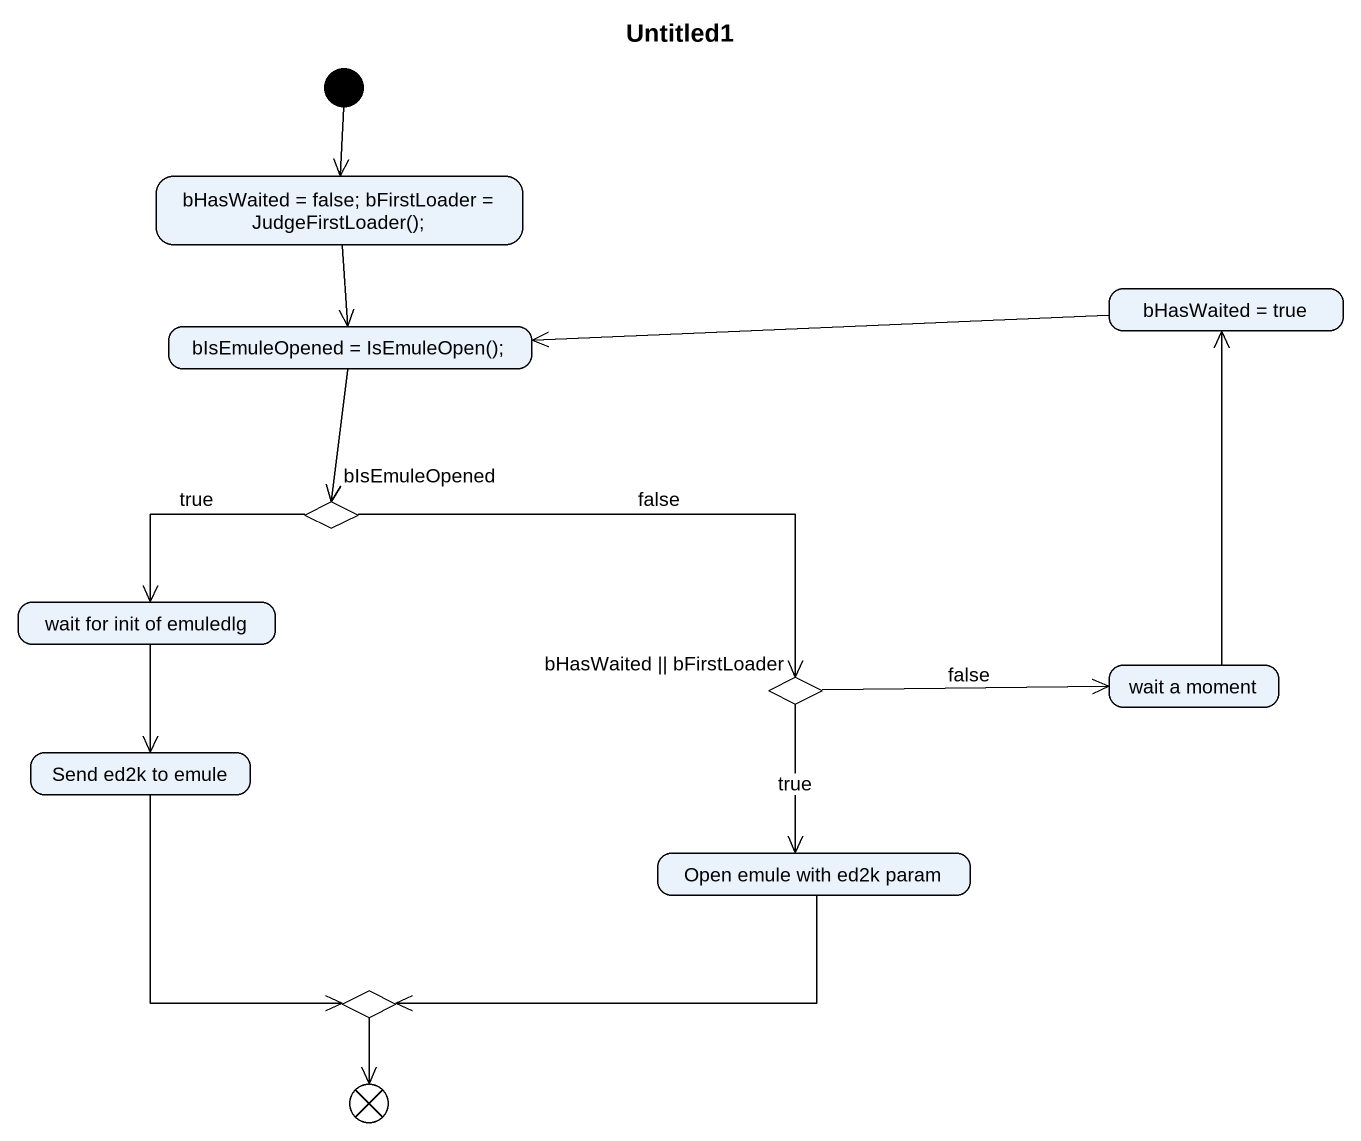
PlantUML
@startuml
title Untitled1
hide empty description
state "bHasWaited = false; bFirstLoader = JudgeFirstLoader();" as bHasWaited_false
state "bIsEmuleOpened = IsEmuleOpen();" as bIsEmuleOpened_IsEmuleOpen
state "bHasWaited = true" as bHasWaited_true
state bIsEmuleOpened <<choice>>
state "wait for init of emuledlg" as wait_for_init_of_emuledlg
state "bHasWaited || bFirstLoader" as bHasWaited_bFirstLoader <<choice>>
state "wait a moment" as wait_a_moment
state "Send ed2k to emule" as Send_ed2k_to_emule
state "Open emule with ed2k param" as Open_emule_with_ed2k_param
state choice1 <<choice>>
state flowfinal1 <<end>>
[*] --> bHasWaited_false
bHasWaited_false --> bIsEmuleOpened_IsEmuleOpen
bIsEmuleOpened_IsEmuleOpen --> bIsEmuleOpened
bHasWaited_true -left-> bIsEmuleOpened_IsEmuleOpen
bIsEmuleOpened -left-> wait_for_init_of_emuledlg : true
bIsEmuleOpened -right-> bHasWaited_bFirstLoader : false
wait_for_init_of_emuledlg --> Send_ed2k_to_emule
bHasWaited_bFirstLoader -right-> wait_a_moment : false
bHasWaited_bFirstLoader --> Open_emule_with_ed2k_param : true
wait_a_moment -up-> bHasWaited_true
Send_ed2k_to_emule --> choice1
Open_emule_with_ed2k_param -left-> choice1
choice1 --> flowfinal1
@enduml
